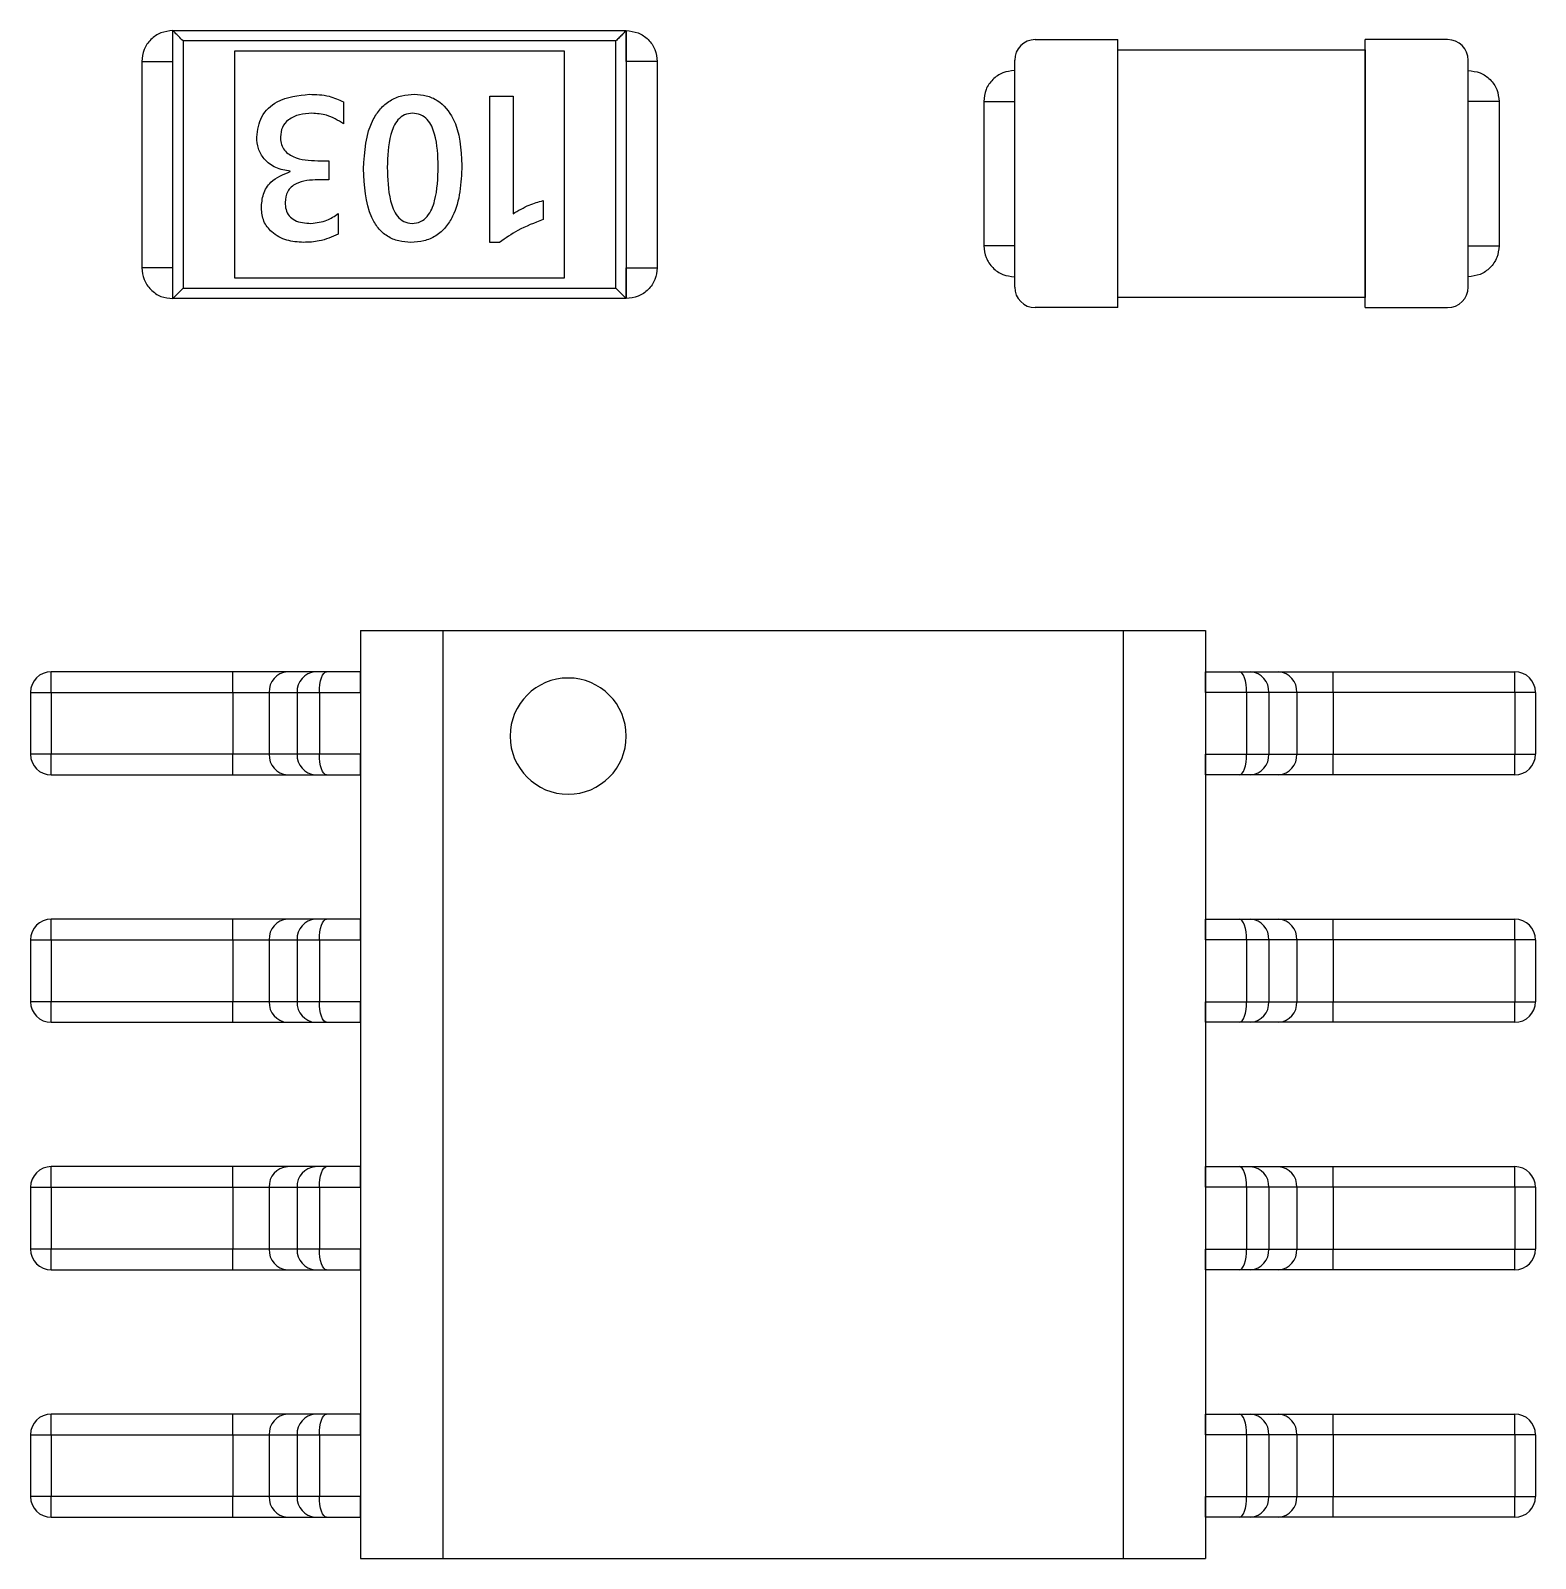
# Model space of a CAD drawing. Header units: millimetres. Extents: x -2889 to 8174, y 2447 to 8478.
# Drawn here: x 2746.272 to 2747.002, y 3451.978 to 3452.719 of the extents above; entities that cross this region are included whole.
import ezdxf

# ---------------------------------------------------------------- set-up
doc = ezdxf.new("R2010")
doc.units = ezdxf.units.MM

msp = doc.modelspace()

# ---------------------------------------------------------------- linework, layer by layer
at = {"color": 7, "linetype": 'Continuous', "lineweight": 25}
for p, q in [((2746.34063, 3452.71858), (2746.56063, 3452.71858)), ((2746.34063, 3452.58858), (2746.34063, 3452.71858)), ((2746.56063, 3452.71858), (2746.56063, 3452.58858)), ((2746.55563, 3452.71358), (2746.34563, 3452.71358)), ((2746.34563, 3452.71358), (2746.34563, 3452.59358)), ((2746.53063, 3452.70858), (2746.37063, 3452.70858)), ((2746.37063, 3452.70858), (2746.37063, 3452.59858)), ((2746.53063, 3452.59858), (2746.53063, 3452.70858)), ((2746.55563, 3452.59358), (2746.55563, 3452.71358)), ((2746.75904, 3452.71419), (2746.79904, 3452.71419)), ((2746.79904, 3452.58419), (2746.79904, 3452.71419)), ((2746.79904, 3452.58919), (2746.79904, 3452.70919)), ((2746.79904, 3452.70919), (2746.91904, 3452.70919)), ((2746.91904, 3452.58419), (2746.91904, 3452.71419)), ((2746.95904, 3452.71419), (2746.91904, 3452.71419)), ((2746.91904, 3452.70919), (2746.91904, 3452.58919)), ((2746.32563, 3452.70358), (2746.32563, 3452.60358)), ((2746.57563, 3452.70358), (2746.57563, 3452.60358)), ((2746.74904, 3452.59419), (2746.74904, 3452.70419)), ((2746.96904, 3452.59419), (2746.96904, 3452.70419)), ((2746.49442, 3452.68676), (2746.50569, 3452.68676)), ((2746.49442, 3452.61584), (2746.49442, 3452.68676)), ((2746.50569, 3452.68676), (2746.50569, 3452.62967)), ((2746.42346, 3452.68395), (2746.42346, 3452.67337)), ((2746.73404, 3452.68419), (2746.73404, 3452.61419)), ((2746.98404, 3452.68419), (2746.98404, 3452.61419)), ((2746.41097, 3452.65544), (2746.41636, 3452.65544)), ((2746.41636, 3452.65544), (2746.41636, 3452.64623)), ((2746.39761, 3452.65015), (2746.39761, 3452.65033)), ((2746.41636, 3452.64623), (2746.41121, 3452.64623)), ((2746.52031, 3452.6361), (2746.52031, 3452.62689)), ((2746.42084, 3452.6298), (2746.42084, 3452.61981)), ((2746.49919, 3452.61584), (2746.49442, 3452.61584)), ((2746.37063, 3452.59858), (2746.53063, 3452.59858)), ((2746.34563, 3452.59358), (2746.55563, 3452.59358)), ((2746.91904, 3452.58919), (2746.79904, 3452.58919)), ((2746.56063, 3452.58858), (2746.34063, 3452.58858)), ((2746.79904, 3452.58419), (2746.75904, 3452.58419)), ((2746.91904, 3452.58419), (2746.95904, 3452.58419)), ((2746.43166, 3452.42759), (2746.43166, 3451.97759)), ((2746.43166, 3452.42759), (2746.47166, 3452.42759)), ((2746.47166, 3452.42759), (2746.47166, 3451.97759)), ((2746.47166, 3452.42759), (2746.80166, 3452.42759)), ((2746.80166, 3452.42759), (2746.80166, 3451.97759)), ((2746.80166, 3452.42759), (2746.84166, 3452.42759)), ((2746.84166, 3452.42759), (2746.84166, 3451.97759)), ((2746.28166, 3452.39759), (2746.28166, 3452.40759)), ((2746.36979, 3452.40759), (2746.28166, 3452.40759)), ((2746.36979, 3452.39759), (2746.36979, 3452.40759)), ((2746.39624, 3452.40759), (2746.36979, 3452.40759)), ((2746.4098, 3452.40759), (2746.39624, 3452.40759)), ((2746.4152, 3452.40759), (2746.4098, 3452.40759)), ((2746.43166, 3452.40759), (2746.4152, 3452.40759)), ((2746.84166, 3452.40759), (2746.85811, 3452.40759)), ((2746.85811, 3452.40759), (2746.86351, 3452.40759)), ((2746.86351, 3452.40759), (2746.87708, 3452.40759)), ((2746.87708, 3452.40759), (2746.90353, 3452.40759)), ((2746.90353, 3452.39759), (2746.90353, 3452.40759)), ((2746.90353, 3452.40759), (2746.99166, 3452.40759)), ((2746.99166, 3452.39759), (2746.99166, 3452.40759)), ((2746.27166, 3452.39759), (2746.27166, 3452.36759)), ((2746.27166, 3452.39759), (2746.28166, 3452.39759)), ((2746.28166, 3452.39759), (2746.36979, 3452.39759)), ((2746.28166, 3452.39759), (2746.28166, 3452.36759)), ((2746.36979, 3452.39759), (2746.38742, 3452.39759)), ((2746.36979, 3452.39759), (2746.36979, 3452.36759)), ((2746.38742, 3452.39759), (2746.40098, 3452.39759)), ((2746.38742, 3452.39759), (2746.38742, 3452.36759)), ((2746.40098, 3452.39759), (2746.41179, 3452.39759)), ((2746.40098, 3452.39759), (2746.40098, 3452.36759)), ((2746.41179, 3452.39759), (2746.43166, 3452.39759)), ((2746.41179, 3452.39759), (2746.41179, 3452.36759)), ((2746.43166, 3452.39759), (2746.43166, 3452.36759)), ((2746.86153, 3452.39759), (2746.84166, 3452.39759)), ((2746.84166, 3452.39759), (2746.84166, 3452.36759)), ((2746.86153, 3452.39759), (2746.86153, 3452.36759)), ((2746.87233, 3452.39759), (2746.86153, 3452.39759)), ((2746.87233, 3452.39759), (2746.87233, 3452.36759)), ((2746.88589, 3452.39759), (2746.87233, 3452.39759)), ((2746.88589, 3452.39759), (2746.88589, 3452.36759)), ((2746.90353, 3452.39759), (2746.88589, 3452.39759)), ((2746.90353, 3452.39759), (2746.90353, 3452.36759)), ((2746.99166, 3452.39759), (2746.90353, 3452.39759)), ((2747.00166, 3452.39759), (2746.99166, 3452.39759)), ((2746.99166, 3452.39759), (2746.99166, 3452.36759)), ((2747.00166, 3452.39759), (2747.00166, 3452.36759)), ((2746.28166, 3452.36759), (2746.27166, 3452.36759)), ((2746.36979, 3452.36759), (2746.28166, 3452.36759)), ((2746.28166, 3452.35759), (2746.28166, 3452.36759)), ((2746.38742, 3452.36759), (2746.36979, 3452.36759)), ((2746.36979, 3452.35759), (2746.36979, 3452.36759)), ((2746.40098, 3452.36759), (2746.38742, 3452.36759)), ((2746.41179, 3452.36759), (2746.40098, 3452.36759)), ((2746.43166, 3452.36759), (2746.41179, 3452.36759)), ((2746.84166, 3452.36759), (2746.86153, 3452.36759)), ((2746.86153, 3452.36759), (2746.87233, 3452.36759)), ((2746.87233, 3452.36759), (2746.88589, 3452.36759)), ((2746.88589, 3452.36759), (2746.90353, 3452.36759)), ((2746.90353, 3452.35759), (2746.90353, 3452.36759)), ((2746.90353, 3452.36759), (2746.99166, 3452.36759)), ((2746.99166, 3452.35759), (2746.99166, 3452.36759)), ((2746.99166, 3452.36759), (2747.00166, 3452.36759)), ((2746.28166, 3452.35759), (2746.36979, 3452.35759)), ((2746.36979, 3452.35759), (2746.39624, 3452.35759)), ((2746.39624, 3452.35759), (2746.4098, 3452.35759)), ((2746.4098, 3452.35759), (2746.4152, 3452.35759)), ((2746.4152, 3452.35759), (2746.43166, 3452.35759)), ((2746.85811, 3452.35759), (2746.84166, 3452.35759)), ((2746.86351, 3452.35759), (2746.85811, 3452.35759)), ((2746.87708, 3452.35759), (2746.86351, 3452.35759)), ((2746.90353, 3452.35759), (2746.87708, 3452.35759)), ((2746.99166, 3452.35759), (2746.90353, 3452.35759)), ((2746.28166, 3452.27759), (2746.28166, 3452.28759)), ((2746.36979, 3452.28759), (2746.28166, 3452.28759)), ((2746.36979, 3452.27759), (2746.36979, 3452.28759)), ((2746.39624, 3452.28759), (2746.36979, 3452.28759)), ((2746.4098, 3452.28759), (2746.39624, 3452.28759)), ((2746.4152, 3452.28759), (2746.4098, 3452.28759)), ((2746.43166, 3452.28759), (2746.4152, 3452.28759)), ((2746.84166, 3452.28759), (2746.85811, 3452.28759)), ((2746.85811, 3452.28759), (2746.86351, 3452.28759)), ((2746.86351, 3452.28759), (2746.87708, 3452.28759)), ((2746.87708, 3452.28759), (2746.90353, 3452.28759)), ((2746.90353, 3452.27759), (2746.90353, 3452.28759)), ((2746.90353, 3452.28759), (2746.99166, 3452.28759)), ((2746.99166, 3452.27759), (2746.99166, 3452.28759)), ((2746.27166, 3452.27759), (2746.27166, 3452.24759)), ((2746.27166, 3452.27759), (2746.28166, 3452.27759)), ((2746.28166, 3452.27759), (2746.28166, 3452.24759)), ((2746.28166, 3452.27759), (2746.36979, 3452.27759)), ((2746.36979, 3452.27759), (2746.38742, 3452.27759)), ((2746.36979, 3452.27759), (2746.36979, 3452.24759)), ((2746.38742, 3452.27759), (2746.40098, 3452.27759)), ((2746.38742, 3452.27759), (2746.38742, 3452.24759)), ((2746.40098, 3452.27759), (2746.41179, 3452.27759)), ((2746.40098, 3452.27759), (2746.40098, 3452.24759)), ((2746.41179, 3452.27759), (2746.43166, 3452.27759)), ((2746.41179, 3452.27759), (2746.41179, 3452.24759)), ((2746.43166, 3452.27759), (2746.43166, 3452.24759)), ((2746.86153, 3452.27759), (2746.84166, 3452.27759)), ((2746.84166, 3452.27759), (2746.84166, 3452.24759)), ((2746.86153, 3452.27759), (2746.86153, 3452.24759)), ((2746.87233, 3452.27759), (2746.86153, 3452.27759)), ((2746.87233, 3452.27759), (2746.87233, 3452.24759)), ((2746.88589, 3452.27759), (2746.87233, 3452.27759)), ((2746.88589, 3452.27759), (2746.88589, 3452.24759)), ((2746.90353, 3452.27759), (2746.88589, 3452.27759)), ((2746.90353, 3452.27759), (2746.90353, 3452.24759)), ((2746.99166, 3452.27759), (2746.90353, 3452.27759)), ((2747.00166, 3452.27759), (2746.99166, 3452.27759)), ((2746.99166, 3452.27759), (2746.99166, 3452.24759)), ((2747.00166, 3452.27759), (2747.00166, 3452.24759)), ((2746.28166, 3452.24759), (2746.27166, 3452.24759)), ((2746.36979, 3452.24759), (2746.28166, 3452.24759)), ((2746.28166, 3452.23759), (2746.28166, 3452.24759)), ((2746.38742, 3452.24759), (2746.36979, 3452.24759)), ((2746.36979, 3452.23759), (2746.36979, 3452.24759)), ((2746.40098, 3452.24759), (2746.38742, 3452.24759)), ((2746.41179, 3452.24759), (2746.40098, 3452.24759)), ((2746.43166, 3452.24759), (2746.41179, 3452.24759)), ((2746.84166, 3452.24759), (2746.86153, 3452.24759)), ((2746.86153, 3452.24759), (2746.87233, 3452.24759)), ((2746.87233, 3452.24759), (2746.88589, 3452.24759)), ((2746.88589, 3452.24759), (2746.90353, 3452.24759)), ((2746.90353, 3452.23759), (2746.90353, 3452.24759)), ((2746.90353, 3452.24759), (2746.99166, 3452.24759)), ((2746.99166, 3452.24759), (2747.00166, 3452.24759)), ((2746.99166, 3452.23759), (2746.99166, 3452.24759)), ((2746.28166, 3452.23759), (2746.36979, 3452.23759)), ((2746.36979, 3452.23759), (2746.39624, 3452.23759)), ((2746.39624, 3452.23759), (2746.4098, 3452.23759)), ((2746.4098, 3452.23759), (2746.4152, 3452.23759)), ((2746.4152, 3452.23759), (2746.43166, 3452.23759)), ((2746.85811, 3452.23759), (2746.84166, 3452.23759)), ((2746.86351, 3452.23759), (2746.85811, 3452.23759)), ((2746.87708, 3452.23759), (2746.86351, 3452.23759)), ((2746.90353, 3452.23759), (2746.87708, 3452.23759)), ((2746.99166, 3452.23759), (2746.90353, 3452.23759)), ((2746.28166, 3452.15759), (2746.28166, 3452.16759)), ((2746.36979, 3452.16759), (2746.28166, 3452.16759)), ((2746.36979, 3452.15759), (2746.36979, 3452.16759)), ((2746.39624, 3452.16759), (2746.36979, 3452.16759)), ((2746.4098, 3452.16759), (2746.39624, 3452.16759)), ((2746.4152, 3452.16759), (2746.4098, 3452.16759)), ((2746.43166, 3452.16759), (2746.4152, 3452.16759)), ((2746.84166, 3452.16759), (2746.85811, 3452.16759)), ((2746.85811, 3452.16759), (2746.86351, 3452.16759)), ((2746.86351, 3452.16759), (2746.87708, 3452.16759)), ((2746.87708, 3452.16759), (2746.90353, 3452.16759)), ((2746.90353, 3452.15759), (2746.90353, 3452.16759)), ((2746.90353, 3452.16759), (2746.99166, 3452.16759)), ((2746.99166, 3452.15759), (2746.99166, 3452.16759)), ((2746.27166, 3452.15759), (2746.28166, 3452.15759)), ((2746.27166, 3452.15759), (2746.27166, 3452.12759)), ((2746.28166, 3452.15759), (2746.36979, 3452.15759)), ((2746.28166, 3452.15759), (2746.28166, 3452.12759)), ((2746.36979, 3452.15759), (2746.38742, 3452.15759)), ((2746.36979, 3452.15759), (2746.36979, 3452.12759)), ((2746.38742, 3452.15759), (2746.40098, 3452.15759)), ((2746.38742, 3452.15759), (2746.38742, 3452.12759)), ((2746.40098, 3452.15759), (2746.41179, 3452.15759)), ((2746.40098, 3452.15759), (2746.40098, 3452.12759)), ((2746.41179, 3452.15759), (2746.43166, 3452.15759)), ((2746.41179, 3452.15759), (2746.41179, 3452.12759)), ((2746.43166, 3452.15759), (2746.43166, 3452.12759)), ((2746.84166, 3452.15759), (2746.84166, 3452.12759)), ((2746.86153, 3452.15759), (2746.84166, 3452.15759)), ((2746.86153, 3452.15759), (2746.86153, 3452.12759)), ((2746.87233, 3452.15759), (2746.86153, 3452.15759)), ((2746.87233, 3452.15759), (2746.87233, 3452.12759)), ((2746.88589, 3452.15759), (2746.87233, 3452.15759)), ((2746.88589, 3452.15759), (2746.88589, 3452.12759)), ((2746.90353, 3452.15759), (2746.88589, 3452.15759)), ((2746.90353, 3452.15759), (2746.90353, 3452.12759)), ((2746.99166, 3452.15759), (2746.90353, 3452.15759)), ((2747.00166, 3452.15759), (2746.99166, 3452.15759)), ((2746.99166, 3452.15759), (2746.99166, 3452.12759)), ((2747.00166, 3452.15759), (2747.00166, 3452.12759)), ((2746.28166, 3452.12759), (2746.27166, 3452.12759)), ((2746.36979, 3452.12759), (2746.28166, 3452.12759)), ((2746.28166, 3452.11759), (2746.28166, 3452.12759)), ((2746.38742, 3452.12759), (2746.36979, 3452.12759)), ((2746.36979, 3452.11759), (2746.36979, 3452.12759)), ((2746.40098, 3452.12759), (2746.38742, 3452.12759)), ((2746.41179, 3452.12759), (2746.40098, 3452.12759)), ((2746.43166, 3452.12759), (2746.41179, 3452.12759)), ((2746.84166, 3452.12759), (2746.86153, 3452.12759)), ((2746.86153, 3452.12759), (2746.87233, 3452.12759)), ((2746.87233, 3452.12759), (2746.88589, 3452.12759)), ((2746.88589, 3452.12759), (2746.90353, 3452.12759)), ((2746.90353, 3452.11759), (2746.90353, 3452.12759)), ((2746.90353, 3452.12759), (2746.99166, 3452.12759)), ((2746.99166, 3452.12759), (2747.00166, 3452.12759)), ((2746.99166, 3452.11759), (2746.99166, 3452.12759)), ((2746.28166, 3452.11759), (2746.36979, 3452.11759)), ((2746.36979, 3452.11759), (2746.39624, 3452.11759)), ((2746.39624, 3452.11759), (2746.4098, 3452.11759)), ((2746.4098, 3452.11759), (2746.4152, 3452.11759)), ((2746.4152, 3452.11759), (2746.43166, 3452.11759)), ((2746.85811, 3452.11759), (2746.84166, 3452.11759)), ((2746.86351, 3452.11759), (2746.85811, 3452.11759)), ((2746.87708, 3452.11759), (2746.86351, 3452.11759)), ((2746.90353, 3452.11759), (2746.87708, 3452.11759)), ((2746.99166, 3452.11759), (2746.90353, 3452.11759)), ((2746.28166, 3452.03759), (2746.28166, 3452.04759)), ((2746.36979, 3452.04759), (2746.28166, 3452.04759)), ((2746.36979, 3452.03759), (2746.36979, 3452.04759)), ((2746.39624, 3452.04759), (2746.36979, 3452.04759)), ((2746.4098, 3452.04759), (2746.39624, 3452.04759)), ((2746.4152, 3452.04759), (2746.4098, 3452.04759)), ((2746.43166, 3452.04759), (2746.4152, 3452.04759)), ((2746.84166, 3452.04759), (2746.85811, 3452.04759)), ((2746.85811, 3452.04759), (2746.86351, 3452.04759)), ((2746.86351, 3452.04759), (2746.87708, 3452.04759)), ((2746.87708, 3452.04759), (2746.90353, 3452.04759)), ((2746.90353, 3452.03759), (2746.90353, 3452.04759)), ((2746.90353, 3452.04759), (2746.99166, 3452.04759)), ((2746.99166, 3452.03759), (2746.99166, 3452.04759)), ((2746.27166, 3452.03759), (2746.28166, 3452.03759)), ((2746.27166, 3452.03759), (2746.27166, 3452.00759)), ((2746.28166, 3452.03759), (2746.36979, 3452.03759)), ((2746.28166, 3452.03759), (2746.28166, 3452.00759)), ((2746.36979, 3452.03759), (2746.38742, 3452.03759)), ((2746.36979, 3452.03759), (2746.36979, 3452.00759)), ((2746.38742, 3452.03759), (2746.40098, 3452.03759)), ((2746.38742, 3452.03759), (2746.38742, 3452.00759)), ((2746.40098, 3452.03759), (2746.41179, 3452.03759)), ((2746.40098, 3452.03759), (2746.40098, 3452.00759)), ((2746.41179, 3452.03759), (2746.43166, 3452.03759)), ((2746.41179, 3452.03759), (2746.41179, 3452.00759)), ((2746.43166, 3452.03759), (2746.43166, 3452.00759)), ((2746.86153, 3452.03759), (2746.84166, 3452.03759)), ((2746.84166, 3452.03759), (2746.84166, 3452.00759)), ((2746.86153, 3452.03759), (2746.86153, 3452.00759)), ((2746.87233, 3452.03759), (2746.86153, 3452.03759)), ((2746.87233, 3452.03759), (2746.87233, 3452.00759)), ((2746.88589, 3452.03759), (2746.87233, 3452.03759)), ((2746.88589, 3452.03759), (2746.88589, 3452.00759)), ((2746.90353, 3452.03759), (2746.88589, 3452.03759)), ((2746.90353, 3452.03759), (2746.90353, 3452.00759)), ((2746.99166, 3452.03759), (2746.90353, 3452.03759)), ((2747.00166, 3452.03759), (2746.99166, 3452.03759)), ((2746.99166, 3452.03759), (2746.99166, 3452.00759)), ((2747.00166, 3452.03759), (2747.00166, 3452.00759)), ((2746.28166, 3452.00759), (2746.27166, 3452.00759)), ((2746.36979, 3452.00759), (2746.28166, 3452.00759)), ((2746.28166, 3451.99759), (2746.28166, 3452.00759)), ((2746.38742, 3452.00759), (2746.36979, 3452.00759)), ((2746.36979, 3451.99759), (2746.36979, 3452.00759)), ((2746.40098, 3452.00759), (2746.38742, 3452.00759)), ((2746.41179, 3452.00759), (2746.40098, 3452.00759)), ((2746.43166, 3452.00759), (2746.41179, 3452.00759)), ((2746.84166, 3452.00759), (2746.86153, 3452.00759)), ((2746.86153, 3452.00759), (2746.87233, 3452.00759)), ((2746.87233, 3452.00759), (2746.88589, 3452.00759)), ((2746.88589, 3452.00759), (2746.90353, 3452.00759)), ((2746.90353, 3451.99759), (2746.90353, 3452.00759)), ((2746.90353, 3452.00759), (2746.99166, 3452.00759)), ((2746.99166, 3452.00759), (2747.00166, 3452.00759)), ((2746.99166, 3451.99759), (2746.99166, 3452.00759)), ((2746.28166, 3451.99759), (2746.36979, 3451.99759)), ((2746.36979, 3451.99759), (2746.39624, 3451.99759)), ((2746.39624, 3451.99759), (2746.4098, 3451.99759)), ((2746.4098, 3451.99759), (2746.4152, 3451.99759)), ((2746.4152, 3451.99759), (2746.43166, 3451.99759)), ((2746.85811, 3451.99759), (2746.84166, 3451.99759)), ((2746.86351, 3451.99759), (2746.85811, 3451.99759)), ((2746.87708, 3451.99759), (2746.86351, 3451.99759)), ((2746.90353, 3451.99759), (2746.87708, 3451.99759)), ((2746.99166, 3451.99759), (2746.90353, 3451.99759)), ((2746.43166, 3451.97759), (2746.47166, 3451.97759)), ((2746.47166, 3451.97759), (2746.80166, 3451.97759)), ((2746.80166, 3451.97759), (2746.84166, 3451.97759))]:
    msp.add_line(p, q, dxfattribs=at)
at = {"color": 7, "linetype": 'Continuous', "lineweight": 25, "flags": 128}
for points in [[(2746.41179, 3452.39759), (2746.41185, 3452.39954), (2746.41205, 3452.40141), (2746.41236, 3452.40314), (2746.41279, 3452.40466), (2746.41331, 3452.4059), (2746.4139, 3452.40682), (2746.41454, 3452.40739), (2746.4152, 3452.40759)], [(2746.86153, 3452.39759), (2746.86146, 3452.39954), (2746.86127, 3452.40141), (2746.86095, 3452.40314), (2746.86053, 3452.40466), (2746.86001, 3452.4059), (2746.85942, 3452.40682), (2746.85878, 3452.40739), (2746.85811, 3452.40759)], [(2746.4152, 3452.35759), (2746.41454, 3452.35778), (2746.4139, 3452.35835), (2746.41331, 3452.35927), (2746.41279, 3452.36051), (2746.41236, 3452.36203), (2746.41205, 3452.36376), (2746.41185, 3452.36563), (2746.41179, 3452.36759)], [(2746.85811, 3452.35759), (2746.85878, 3452.35778), (2746.85942, 3452.35835), (2746.86001, 3452.35927), (2746.86053, 3452.36051), (2746.86095, 3452.36203), (2746.86127, 3452.36376), (2746.86146, 3452.36563), (2746.86153, 3452.36759)], [(2746.41179, 3452.27759), (2746.41185, 3452.27954), (2746.41205, 3452.28141), (2746.41236, 3452.28314), (2746.41279, 3452.28466), (2746.41331, 3452.2859), (2746.4139, 3452.28682), (2746.41454, 3452.28739), (2746.4152, 3452.28759)], [(2746.86153, 3452.27759), (2746.86146, 3452.27954), (2746.86127, 3452.28141), (2746.86095, 3452.28314), (2746.86053, 3452.28466), (2746.86001, 3452.2859), (2746.85942, 3452.28682), (2746.85878, 3452.28739), (2746.85811, 3452.28759)], [(2746.4152, 3452.23759), (2746.41454, 3452.23778), (2746.4139, 3452.23835), (2746.41331, 3452.23927), (2746.41279, 3452.24051), (2746.41236, 3452.24203), (2746.41205, 3452.24376), (2746.41185, 3452.24563), (2746.41179, 3452.24759)], [(2746.85811, 3452.23759), (2746.85878, 3452.23778), (2746.85942, 3452.23835), (2746.86001, 3452.23927), (2746.86053, 3452.24051), (2746.86095, 3452.24203), (2746.86127, 3452.24376), (2746.86146, 3452.24563), (2746.86153, 3452.24759)], [(2746.41179, 3452.15759), (2746.41185, 3452.15954), (2746.41205, 3452.16141), (2746.41236, 3452.16314), (2746.41279, 3452.16466), (2746.41331, 3452.1659), (2746.4139, 3452.16682), (2746.41454, 3452.16739), (2746.4152, 3452.16759)], [(2746.86153, 3452.15759), (2746.86146, 3452.15954), (2746.86127, 3452.16141), (2746.86095, 3452.16314), (2746.86053, 3452.16466), (2746.86001, 3452.1659), (2746.85942, 3452.16682), (2746.85878, 3452.16739), (2746.85811, 3452.16759)], [(2746.4152, 3452.11759), (2746.41454, 3452.11778), (2746.4139, 3452.11835), (2746.41331, 3452.11927), (2746.41279, 3452.12051), (2746.41236, 3452.12203), (2746.41205, 3452.12376), (2746.41185, 3452.12563), (2746.41179, 3452.12759)], [(2746.85811, 3452.11759), (2746.85878, 3452.11778), (2746.85942, 3452.11835), (2746.86001, 3452.11927), (2746.86053, 3452.12051), (2746.86095, 3452.12203), (2746.86127, 3452.12376), (2746.86146, 3452.12563), (2746.86153, 3452.12759)], [(2746.41179, 3452.03759), (2746.41185, 3452.03954), (2746.41205, 3452.04141), (2746.41236, 3452.04314), (2746.41279, 3452.04466), (2746.41331, 3452.0459), (2746.4139, 3452.04682), (2746.41454, 3452.04739), (2746.4152, 3452.04759)], [(2746.86153, 3452.03759), (2746.86146, 3452.03954), (2746.86127, 3452.04141), (2746.86095, 3452.04314), (2746.86053, 3452.04466), (2746.86001, 3452.0459), (2746.85942, 3452.04682), (2746.85878, 3452.04739), (2746.85811, 3452.04759)], [(2746.4152, 3451.99759), (2746.41454, 3451.99778), (2746.4139, 3451.99835), (2746.41331, 3451.99927), (2746.41279, 3452.00051), (2746.41236, 3452.00203), (2746.41205, 3452.00376), (2746.41185, 3452.00563), (2746.41179, 3452.00759)], [(2746.85811, 3451.99759), (2746.85878, 3451.99778), (2746.85942, 3451.99835), (2746.86001, 3451.99927), (2746.86053, 3452.00051), (2746.86095, 3452.00203), (2746.86127, 3452.00376), (2746.86146, 3452.00563), (2746.86153, 3452.00759)]]:
    msp.add_lwpolyline(points, dxfattribs=at)
at = {"color": 7, "linetype": 'Continuous', "lineweight": 25}
for centre, radius, start, end in [((2746.75904, 3452.70419), 0.01, 90, 180), ((2746.95904, 3452.70419), 0.01, 0, 90), ((2746.75904, 3452.59419), 0.01, 180, 270), ((2746.95904, 3452.59419), 0.01, 270, 0), ((2746.28166, 3452.39759), 0.01, 90, 180), ((2746.39687, 3452.39814), 0.00946, 93.82273, 183.37006), ((2746.41043, 3452.39814), 0.00946, 93.82273, 183.37006), ((2746.53245, 3452.37639), 0.02818, 90, 270), ((2746.53245, 3452.37639), 0.02818, 270, 90), ((2746.86288, 3452.39814), 0.00946, 356.62994, 86.17727), ((2746.87645, 3452.39814), 0.00946, 356.62994, 86.17727), ((2746.99166, 3452.39759), 0.01, 0, 90), ((2746.28166, 3452.36759), 0.01, 180, 270), ((2746.39687, 3452.36703), 0.00946, 176.62994, 266.17727), ((2746.41043, 3452.36703), 0.00946, 176.62994, 266.17727), ((2746.86288, 3452.36703), 0.00946, 273.82273, 3.37006), ((2746.87645, 3452.36703), 0.00946, 273.82273, 3.37006), ((2746.99166, 3452.36759), 0.01, 270, 0), ((2746.28166, 3452.27759), 0.01, 90, 180), ((2746.39687, 3452.27814), 0.00946, 93.82273, 183.37006), ((2746.41043, 3452.27814), 0.00946, 93.82273, 183.37006), ((2746.86288, 3452.27814), 0.00946, 356.62994, 86.17727), ((2746.87645, 3452.27814), 0.00946, 356.62994, 86.17727), ((2746.99166, 3452.27759), 0.01, 0, 90), ((2746.28166, 3452.24759), 0.01, 180, 270), ((2746.39687, 3452.24703), 0.00946, 176.62994, 266.17727), ((2746.41043, 3452.24703), 0.00946, 176.62994, 266.17727), ((2746.86288, 3452.24703), 0.00946, 273.82273, 3.37006), ((2746.87645, 3452.24703), 0.00946, 273.82273, 3.37006), ((2746.99166, 3452.24759), 0.01, 270, 0), ((2746.28166, 3452.15759), 0.01, 90, 180), ((2746.39687, 3452.15814), 0.00946, 93.82273, 183.37006), ((2746.41043, 3452.15814), 0.00946, 93.82273, 183.37006), ((2746.86288, 3452.15814), 0.00946, 356.62994, 86.17727), ((2746.87645, 3452.15814), 0.00946, 356.62994, 86.17727), ((2746.99166, 3452.15759), 0.01, 0, 90), ((2746.28166, 3452.12759), 0.01, 180, 270), ((2746.39687, 3452.12703), 0.00946, 176.62994, 266.17727), ((2746.41043, 3452.12703), 0.00946, 176.62994, 266.17727), ((2746.86288, 3452.12703), 0.00946, 273.82273, 3.37006), ((2746.87645, 3452.12703), 0.00946, 273.82273, 3.37006), ((2746.99166, 3452.12759), 0.01, 270, 0), ((2746.28166, 3452.03759), 0.01, 90, 180), ((2746.39687, 3452.03814), 0.00946, 93.82273, 183.37006), ((2746.41043, 3452.03814), 0.00946, 93.82273, 183.37006), ((2746.86288, 3452.03814), 0.00946, 356.62994, 86.17727), ((2746.87645, 3452.03814), 0.00946, 356.62994, 86.17727), ((2746.99166, 3452.03759), 0.01, 0, 90), ((2746.28166, 3452.00759), 0.01, 180, 270), ((2746.39687, 3452.00703), 0.00946, 176.62994, 266.17727), ((2746.41043, 3452.00703), 0.00946, 176.62994, 266.17727), ((2746.86288, 3452.00703), 0.00946, 273.82273, 3.37006), ((2746.87645, 3452.00703), 0.00946, 273.82273, 3.37006), ((2746.99166, 3452.00759), 0.01, 270, 0)]:
    msp.add_arc(centre, radius, start, end, dxfattribs=at)
for points, knots in [([(2746.34063, 3452.71858), (2746.33867, 3452.71835), (2746.33474, 3452.7179), (2746.32979, 3452.71442), (2746.32625, 3452.70949), (2746.32584, 3452.70554), (2746.32563, 3452.70358)], [0, 0, 0, 0, 0.249561, 0.499219, 0.750533, 1, 1, 1, 1]), ([(2746.34563, 3452.71358), (2746.34494, 3452.71427), (2746.34355, 3452.71566), (2746.34199, 3452.71722), (2746.34111, 3452.7181), (2746.34071, 3452.7185), (2746.34066, 3452.71855), (2746.34063, 3452.71858)], [0, 0, 0, 0, 0.31012, 0.616121, 0.758896, 0.886022, 1, 1, 1, 1]), ([(2746.34063, 3452.70358), (2746.34063, 3452.70507), (2746.34063, 3452.70808), (2746.34063, 3452.71196), (2746.34063, 3452.715), (2746.34063, 3452.71782), (2746.34063, 3452.71852), (2746.34063, 3452.71857), (2746.34063, 3452.71857), (2746.34063, 3452.71858)], [0, 0, 0, 0, 0.124587, 0.250975, 0.373773, 0.501681, 0.780551, 0.832786, 1, 1, 1, 1]), ([(2746.56063, 3452.71858), (2746.56059, 3452.71854), (2746.56051, 3452.71845), (2746.55983, 3452.71777), (2746.55873, 3452.71668), (2746.55728, 3452.71522), (2746.55618, 3452.71412), (2746.55563, 3452.71358)], [0, 0, 0, 0, 0.146754, 0.316126, 0.510248, 0.757793, 1, 1, 1, 1]), ([(2746.56063, 3452.71858), (2746.5626, 3452.71835), (2746.56652, 3452.7179), (2746.57148, 3452.71444), (2746.57495, 3452.70948), (2746.57541, 3452.70555), (2746.57563, 3452.70358)], [0, 0, 0, 0, 0.2497275, 0.4995525, 0.7494258, 1, 1, 1, 1]), ([(2746.56063, 3452.70358), (2746.56063, 3452.70505), (2746.56063, 3452.70805), (2746.56063, 3452.71192), (2746.56063, 3452.71499), (2746.56063, 3452.71764), (2746.56063, 3452.71842), (2746.56063, 3452.71854), (2746.56063, 3452.71857), (2746.56063, 3452.71857), (2746.56063, 3452.71858)], [0, 0, 0, 0, 0.123045, 0.250749, 0.370615, 0.501435, 0.749263, 0.779532, 0.831407, 1, 1, 1, 1]), ([(2746.32564, 3452.70358), (2746.3257, 3452.70358), (2746.32583, 3452.70358), (2746.32834, 3452.70358), (2746.3336, 3452.70358), (2746.33839, 3452.70358), (2746.34063, 3452.70358)], [0, 0, 0, 0, 0.217702, 0.479683, 0.756498, 1, 1, 1, 1]), ([(2746.57563, 3452.70358), (2746.57554, 3452.70358), (2746.57536, 3452.70358), (2746.57246, 3452.70358), (2746.56759, 3452.70358), (2746.563, 3452.70358), (2746.56063, 3452.70358)], [0, 0, 0, 0, 0.264345, 0.50782, 0.74718, 1, 1, 1, 1]), ([(2746.74904, 3452.69919), (2746.74708, 3452.69897), (2746.74315, 3452.69852), (2746.7382, 3452.69504), (2746.73466, 3452.69011), (2746.73425, 3452.68616), (2746.73404, 3452.68419)], [0, 0, 0, 0, 0.249563, 0.499219, 0.75054, 1, 1, 1, 1]), ([(2746.96904, 3452.69919), (2746.97101, 3452.69897), (2746.97493, 3452.69852), (2746.97989, 3452.69505), (2746.98336, 3452.6901), (2746.98382, 3452.68616), (2746.98404, 3452.68419)], [0, 0, 0, 0, 0.249729, 0.499552, 0.749424, 1, 1, 1, 1]), ([(2746.38135, 3452.66688), (2746.38182, 3452.67036), (2746.38276, 3452.67731), (2746.39255, 3452.68619), (2746.40148, 3452.68712), (2746.40694, 3452.68768)], [0, 0, 0, 0, 0.279914, 0.560182, 1, 1, 1, 1]), ([(2746.40694, 3452.68768), (2746.41017, 3452.68758), (2746.41594, 3452.68741), (2746.42116, 3452.68501), (2746.42346, 3452.68395)], [0, 0, 0, 0, 0.560438, 1, 1, 1, 1]), ([(2746.4332, 3452.65147), (2746.43367, 3452.65988), (2746.43426, 3452.6704), (2746.44118, 3452.68075), (2746.44588, 3452.68482), (2746.45166, 3452.68731), (2746.45578, 3452.68756), (2746.45784, 3452.68768)], [0, 0, 0, 0, 0.498322, 0.623828, 0.749201, 0.874531, 1, 1, 1, 1]), ([(2746.45784, 3452.68768), (2746.45979, 3452.68755), (2746.46369, 3452.6873), (2746.47092, 3452.68411), (2746.47989, 3452.67299), (2746.4805, 3452.6611), (2746.48091, 3452.65317)], [0, 0, 0, 0, 0.1257153, 0.2512519, 0.5004773, 1, 1, 1, 1]), ([(2746.4081, 3452.67847), (2746.4061, 3452.67836), (2746.4021, 3452.67814), (2746.39692, 3452.6758), (2746.39337, 3452.67178), (2746.39303, 3452.66861), (2746.39286, 3452.66703)], [0, 0, 0, 0, 0.2809787, 0.5608298, 0.7803008, 1, 1, 1, 1]), ([(2746.42346, 3452.67337), (2746.42081, 3452.67501), (2746.41607, 3452.67794), (2746.41054, 3452.67831), (2746.4081, 3452.67847)], [0, 0, 0, 0, 0.5594096, 1, 1, 1, 1]), ([(2746.45696, 3452.67847), (2746.45562, 3452.67833), (2746.45293, 3452.67804), (2746.44863, 3452.67451), (2746.44508, 3452.66558), (2746.44486, 3452.65757), (2746.44472, 3452.65222)], [0, 0, 0, 0, 0.124828, 0.249574, 0.498908, 1, 1, 1, 1]), ([(2746.4694, 3452.65265), (2746.46925, 3452.65796), (2746.46903, 3452.66591), (2746.46532, 3452.67472), (2746.46096, 3452.67808), (2746.4583, 3452.67834), (2746.45696, 3452.67847)], [0, 0, 0, 0, 0.50107, 0.750284, 0.875063, 1, 1, 1, 1]), ([(2746.73404, 3452.68419), (2746.73423, 3452.68419), (2746.73464, 3452.68419), (2746.73731, 3452.68419), (2746.74222, 3452.68419), (2746.74682, 3452.68419), (2746.74904, 3452.68419)], [0, 0, 0, 0, 0.224188, 0.476934, 0.747472, 1, 1, 1, 1]), ([(2746.98404, 3452.68419), (2746.98379, 3452.68419), (2746.98331, 3452.68419), (2746.9803, 3452.68419), (2746.97562, 3452.68419), (2746.97126, 3452.68419), (2746.96904, 3452.68419)], [0, 0, 0, 0, 0.2650608, 0.5111541, 0.7514393, 1, 1, 1, 1]), ([(2746.39761, 3452.65033), (2746.39523, 3452.65074), (2746.39047, 3452.65156), (2746.38499, 3452.65576), (2746.3818, 3452.66121), (2746.3815, 3452.66499), (2746.38135, 3452.66688)], [0, 0, 0, 0, 0.280349, 0.559618, 0.779632, 1, 1, 1, 1]), ([(2746.39286, 3452.66703), (2746.39292, 3452.66601), (2746.39304, 3452.66399), (2746.39427, 3452.66114), (2746.39637, 3452.65889), (2746.40167, 3452.6558), (2746.40684, 3452.6556), (2746.41097, 3452.65544)], [0, 0, 0, 0, 0.125397, 0.250537, 0.37565, 0.500992, 1, 1, 1, 1]), ([(2746.38362, 3452.63246), (2746.38379, 3452.63475), (2746.38412, 3452.63933), (2746.3886, 3452.64665), (2746.3942, 3452.64882), (2746.39761, 3452.65015)], [0, 0, 0, 0, 0.281111, 0.561127, 1, 1, 1, 1]), ([(2746.45619, 3452.61584), (2746.45418, 3452.61596), (2746.45018, 3452.61619), (2746.44455, 3452.61859), (2746.44006, 3452.62268), (2746.43396, 3452.63313), (2746.43354, 3452.64333), (2746.4332, 3452.65147)], [0, 0, 0, 0, 0.1253951, 0.2505421, 0.3757117, 0.5010777, 1, 1, 1, 1]), ([(2746.44472, 3452.65222), (2746.44485, 3452.64675), (2746.44506, 3452.63856), (2746.44841, 3452.6294), (2746.45259, 3452.62554), (2746.45534, 3452.62521), (2746.45672, 3452.62505)], [0, 0, 0, 0, 0.501206, 0.750756, 0.875453, 1, 1, 1, 1]), ([(2746.48091, 3452.65317), (2746.4805, 3452.64457), (2746.47999, 3452.6338), (2746.4732, 3452.62301), (2746.46844, 3452.61876), (2746.46251, 3452.61621), (2746.4583, 3452.61596), (2746.45619, 3452.61584)], [0, 0, 0, 0, 0.498657, 0.624086, 0.74936, 0.874581, 1, 1, 1, 1]), ([(2746.45672, 3452.62505), (2746.45813, 3452.6252), (2746.46095, 3452.62551), (2746.46539, 3452.62928), (2746.46902, 3452.63865), (2746.46925, 3452.64705), (2746.4694, 3452.65265)], [0, 0, 0, 0, 0.124727, 0.249469, 0.498882, 1, 1, 1, 1]), ([(2746.41121, 3452.64623), (2746.40744, 3452.64606), (2746.40271, 3452.64584), (2746.39805, 3452.64279), (2746.39565, 3452.63989), (2746.39534, 3452.63708), (2746.39514, 3452.63521)], [0, 0, 0, 0, 0.4995954, 0.6253099, 0.7508195, 1, 1, 1, 1]), ([(2746.39514, 3452.63521), (2746.39521, 3452.63406), (2746.39535, 3452.63176), (2746.3969, 3452.62857), (2746.40097, 3452.62543), (2746.40491, 3452.62521), (2746.40767, 3452.62505)], [0, 0, 0, 0, 0.187424, 0.3741, 0.560922, 1, 1, 1, 1]), ([(2746.50569, 3452.62967), (2746.50826, 3452.63124), (2746.51286, 3452.63404), (2746.51803, 3452.63547), (2746.52031, 3452.6361)], [0, 0, 0, 0, 0.559643, 1, 1, 1, 1]), ([(2746.40407, 3452.61584), (2746.4013, 3452.61601), (2746.39577, 3452.61635), (2746.38886, 3452.62015), (2746.3843, 3452.62592), (2746.38385, 3452.63028), (2746.38362, 3452.63246)], [0, 0, 0, 0, 0.280782, 0.560347, 0.780131, 1, 1, 1, 1]), ([(2746.40767, 3452.62505), (2746.41035, 3452.62534), (2746.41515, 3452.62587), (2746.4191, 3452.6286), (2746.42084, 3452.6298)], [0, 0, 0, 0, 0.559017, 1, 1, 1, 1]), ([(2746.52031, 3452.62689), (2746.51611, 3452.62531), (2746.50861, 3452.62248), (2746.50207, 3452.61787), (2746.49919, 3452.61584)], [0, 0, 0, 0, 0.559853, 1, 1, 1, 1]), ([(2746.42084, 3452.61981), (2746.41784, 3452.61849), (2746.41248, 3452.61614), (2746.40665, 3452.61593), (2746.40407, 3452.61584)], [0, 0, 0, 0, 0.559331, 1, 1, 1, 1]), ([(2746.74904, 3452.61419), (2746.74684, 3452.61419), (2746.74226, 3452.61419), (2746.73732, 3452.61419), (2746.73465, 3452.61419), (2746.73424, 3452.61419), (2746.73404, 3452.61419)], [0, 0, 0, 0, 0.250903, 0.521662, 0.775477, 1, 1, 1, 1]), ([(2746.73404, 3452.61419), (2746.73427, 3452.61223), (2746.73472, 3452.6083), (2746.7382, 3452.60335), (2746.74313, 3452.59982), (2746.74708, 3452.5994), (2746.74904, 3452.59919)], [0, 0, 0, 0, 0.249558, 0.499217, 0.750481, 1, 1, 1, 1]), ([(2746.96904, 3452.61419), (2746.97126, 3452.61419), (2746.97562, 3452.61419), (2746.9803, 3452.61419), (2746.98331, 3452.61419), (2746.98379, 3452.61419), (2746.98404, 3452.61419)], [0, 0, 0, 0, 0.248561, 0.488846, 0.734939, 1, 1, 1, 1]), ([(2746.98404, 3452.61419), (2746.98382, 3452.61223), (2746.98337, 3452.6083), (2746.9799, 3452.60335), (2746.97495, 3452.59988), (2746.97101, 3452.59942), (2746.96904, 3452.59919)], [0, 0, 0, 0, 0.249724, 0.499548, 0.749424, 1, 1, 1, 1]), ([(2746.32563, 3452.60358), (2746.32586, 3452.60161), (2746.32631, 3452.59768), (2746.32979, 3452.59273), (2746.33472, 3452.58919), (2746.33867, 3452.58878), (2746.34063, 3452.58858)], [0, 0, 0, 0, 0.249559, 0.499218, 0.750513, 1, 1, 1, 1]), ([(2746.34063, 3452.60358), (2746.33839, 3452.60358), (2746.3336, 3452.60358), (2746.32834, 3452.60358), (2746.32583, 3452.60358), (2746.3257, 3452.60358), (2746.32564, 3452.60358)], [0, 0, 0, 0, 0.243502, 0.520317, 0.782298, 1, 1, 1, 1]), ([(2746.34063, 3452.58858), (2746.34063, 3452.58858), (2746.34063, 3452.58858), (2746.34063, 3452.58861), (2746.34063, 3452.58874), (2746.34063, 3452.58952), (2746.34063, 3452.59219), (2746.34063, 3452.59525), (2746.34063, 3452.59911), (2746.34063, 3452.60211), (2746.34063, 3452.60358)], [0, 0, 0, 0, 0.168551, 0.220862, 0.251873, 0.500225, 0.630483, 0.749879, 0.877257, 1, 1, 1, 1]), ([(2746.56063, 3452.60358), (2746.563, 3452.60358), (2746.56759, 3452.60358), (2746.57246, 3452.60358), (2746.57536, 3452.60358), (2746.57554, 3452.60358), (2746.57563, 3452.60358)], [0, 0, 0, 0, 0.25282, 0.49218, 0.735655, 1, 1, 1, 1]), ([(2746.57563, 3452.60358), (2746.57541, 3452.60161), (2746.57496, 3452.59768), (2746.5715, 3452.59273), (2746.56654, 3452.58926), (2746.5626, 3452.5888), (2746.56063, 3452.58858)], [0, 0, 0, 0, 0.2497253, 0.4995509, 0.749426, 1, 1, 1, 1]), ([(2746.56063, 3452.58858), (2746.56063, 3452.58857), (2746.56063, 3452.58854), (2746.56063, 3452.58904), (2746.56063, 3452.59217), (2746.56063, 3452.59521), (2746.56063, 3452.59909), (2746.56063, 3452.60209), (2746.56063, 3452.60358)], [0, 0, 0, 0, 0.167217, 0.499711, 0.627126, 0.749519, 0.875652, 1, 1, 1, 1]), ([(2746.34563, 3452.59358), (2746.34494, 3452.59288), (2746.34355, 3452.59149), (2746.34199, 3452.58993), (2746.34111, 3452.58905), (2746.34071, 3452.58865), (2746.34066, 3452.5886), (2746.34063, 3452.58858)], [0, 0, 0, 0, 0.31012, 0.616121, 0.758896, 0.886022, 1, 1, 1, 1]), ([(2746.56063, 3452.58858), (2746.56059, 3452.58862), (2746.56051, 3452.5887), (2746.55983, 3452.58938), (2746.55873, 3452.59047), (2746.55728, 3452.59193), (2746.55618, 3452.59303), (2746.55563, 3452.59358)], [0, 0, 0, 0, 0.146754, 0.316126, 0.510248, 0.757793, 1, 1, 1, 1]), ([(2746.43166, 3452.39759), (2746.43166, 3452.39851), (2746.43166, 3452.40044), (2746.43166, 3452.40317), (2746.43166, 3452.40558), (2746.43166, 3452.40726), (2746.43166, 3452.40748), (2746.43166, 3452.40759)], [0, 0, 0, 0, 0.1715, 0.357959, 0.553732, 0.784174, 1, 1, 1, 1]), ([(2746.84166, 3452.39759), (2746.84166, 3452.39851), (2746.84166, 3452.40044), (2746.84166, 3452.40317), (2746.84166, 3452.40558), (2746.84166, 3452.40726), (2746.84166, 3452.40748), (2746.84166, 3452.40759)], [0, 0, 0, 0, 0.1714998, 0.357959, 0.553732, 0.7841739, 1, 1, 1, 1]), ([(2746.43166, 3452.35759), (2746.43166, 3452.35776), (2746.43166, 3452.35812), (2746.43166, 3452.36079), (2746.43166, 3452.36417), (2746.43166, 3452.36648), (2746.43166, 3452.36759)], [0, 0, 0, 0, 0.277824, 0.572363, 0.795961, 1, 1, 1, 1]), ([(2746.84166, 3452.35759), (2746.84166, 3452.35776), (2746.84166, 3452.35812), (2746.84166, 3452.36079), (2746.84166, 3452.36417), (2746.84166, 3452.36648), (2746.84166, 3452.36759)], [0, 0, 0, 0, 0.277824, 0.572363, 0.795961, 1, 1, 1, 1]), ([(2746.43166, 3452.27759), (2746.43166, 3452.27851), (2746.43166, 3452.28044), (2746.43166, 3452.28317), (2746.43166, 3452.28558), (2746.43166, 3452.28726), (2746.43166, 3452.28748), (2746.43166, 3452.28759)], [0, 0, 0, 0, 0.1715, 0.357959, 0.553732, 0.784174, 1, 1, 1, 1]), ([(2746.84166, 3452.27759), (2746.84166, 3452.27851), (2746.84166, 3452.28044), (2746.84166, 3452.28317), (2746.84166, 3452.28558), (2746.84166, 3452.28726), (2746.84166, 3452.28748), (2746.84166, 3452.28759)], [0, 0, 0, 0, 0.1715, 0.357959, 0.553732, 0.784174, 1, 1, 1, 1]), ([(2746.43166, 3452.23759), (2746.43166, 3452.23776), (2746.43166, 3452.23812), (2746.43166, 3452.24079), (2746.43166, 3452.24417), (2746.43166, 3452.24648), (2746.43166, 3452.24759)], [0, 0, 0, 0, 0.277824, 0.572363, 0.795961, 1, 1, 1, 1]), ([(2746.84166, 3452.23759), (2746.84166, 3452.23776), (2746.84166, 3452.23812), (2746.84166, 3452.24079), (2746.84166, 3452.24417), (2746.84166, 3452.24648), (2746.84166, 3452.24759)], [0, 0, 0, 0, 0.277824, 0.572363, 0.795961, 1, 1, 1, 1]), ([(2746.43166, 3452.15759), (2746.43166, 3452.15851), (2746.43166, 3452.16044), (2746.43166, 3452.16317), (2746.43166, 3452.16558), (2746.43166, 3452.16726), (2746.43166, 3452.16748), (2746.43166, 3452.16759)], [0, 0, 0, 0, 0.1715, 0.357959, 0.553732, 0.784174, 1, 1, 1, 1]), ([(2746.84166, 3452.15759), (2746.84166, 3452.15851), (2746.84166, 3452.16044), (2746.84166, 3452.16317), (2746.84166, 3452.16558), (2746.84166, 3452.16726), (2746.84166, 3452.16748), (2746.84166, 3452.16759)], [0, 0, 0, 0, 0.1715, 0.357959, 0.553732, 0.784174, 1, 1, 1, 1]), ([(2746.43166, 3452.11759), (2746.43166, 3452.11776), (2746.43166, 3452.11812), (2746.43166, 3452.12079), (2746.43166, 3452.12417), (2746.43166, 3452.12648), (2746.43166, 3452.12759)], [0, 0, 0, 0, 0.277824, 0.572363, 0.795961, 1, 1, 1, 1]), ([(2746.84166, 3452.11759), (2746.84166, 3452.11776), (2746.84166, 3452.11812), (2746.84166, 3452.12079), (2746.84166, 3452.12417), (2746.84166, 3452.12648), (2746.84166, 3452.12759)], [0, 0, 0, 0, 0.277824, 0.572363, 0.795961, 1, 1, 1, 1]), ([(2746.43166, 3452.03759), (2746.43166, 3452.03851), (2746.43166, 3452.04044), (2746.43166, 3452.04317), (2746.43166, 3452.04558), (2746.43166, 3452.04726), (2746.43166, 3452.04748), (2746.43166, 3452.04759)], [0, 0, 0, 0, 0.1715, 0.357959, 0.553732, 0.784174, 1, 1, 1, 1]), ([(2746.84166, 3452.03759), (2746.84166, 3452.03851), (2746.84166, 3452.04044), (2746.84166, 3452.04317), (2746.84166, 3452.04558), (2746.84166, 3452.04726), (2746.84166, 3452.04748), (2746.84166, 3452.04759)], [0, 0, 0, 0, 0.1715, 0.357959, 0.553732, 0.784174, 1, 1, 1, 1]), ([(2746.43166, 3451.99759), (2746.43166, 3451.99776), (2746.43166, 3451.99812), (2746.43166, 3452.00079), (2746.43166, 3452.00417), (2746.43166, 3452.00648), (2746.43166, 3452.00759)], [0, 0, 0, 0, 0.277824, 0.572363, 0.795961, 1, 1, 1, 1]), ([(2746.84166, 3451.99759), (2746.84166, 3451.99776), (2746.84166, 3451.99812), (2746.84166, 3452.00079), (2746.84166, 3452.00417), (2746.84166, 3452.00648), (2746.84166, 3452.00759)], [0, 0, 0, 0, 0.277824, 0.572363, 0.795961, 1, 1, 1, 1])]:
    msp.add_open_spline(points, degree=3, knots=knots, dxfattribs=at)

doc.saveas('drawing.dxf')
